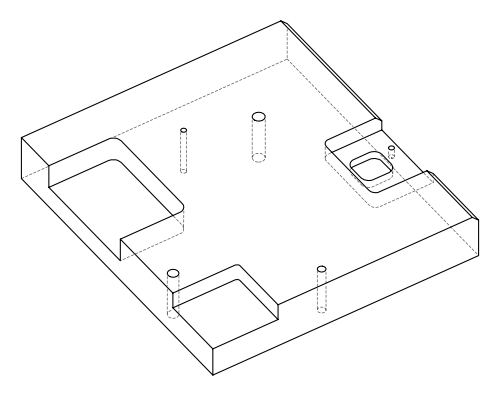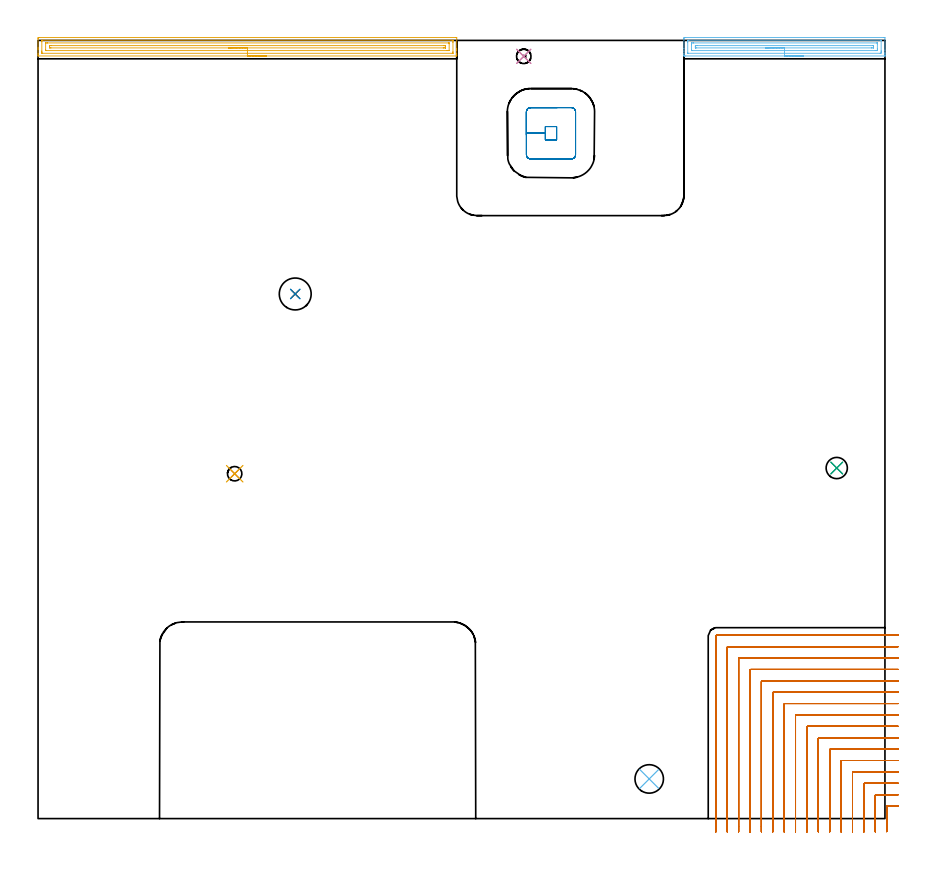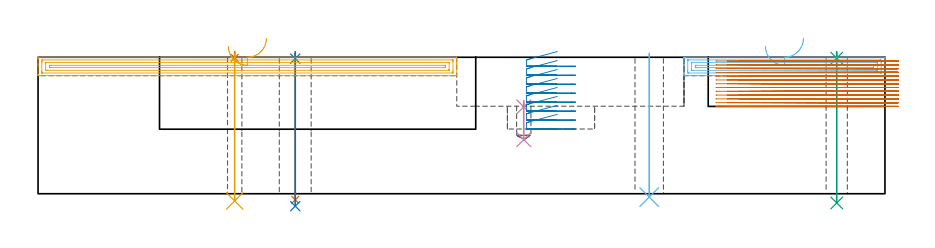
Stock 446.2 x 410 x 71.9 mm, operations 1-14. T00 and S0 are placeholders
(PLAN: 16 operations, 9 tool changes, 112.8 min)
(1 SPOT_DRILL | STEP1HOLE | NXT0321_9005460120000 | 0.03 min | 0 mm3)
(2 SPOT_DRILL_1 | STEP1HOLE_2 | NXT0321_9005460120000 | 0.03 min | 3 mm3)
(3 SPOT_DRILL_2 | STEP1HOLE_3 | NXT0321_9005460120000 | 0.03 min | 1 mm3)
(4 SPOT_DRILL_3 | STEP1POCKET | NXT0321_9005460120000 | 0.03 min | 2788 mm3)
(5 DRILL_THROUGH_HOLE_INTO_CENTER | STEP1HOLE | UGT0301_471 | 0.31 min | 3233 mm3)
(6 INDEXABLE_INSERT_DRILL_THROUGH_HOLE_FROM_SOLID | STEP1HOLE_1 | NXT0302_001 | 0.3 min | 12670 mm3)
(7 DRILL_THROUGH_HOLE_INTO_CENTER_1 | STEP1HOLE_2 | NXT0301_065 | 0.31 min | 4953 mm3)
(8 DRILL_TO_ENLARGE_THROUGH_HOLE | STEP1HOLE_2 | UGT0301_291 | 0.32 min | 10949 mm3)
(9 DRILL_THROUGH_HOLE_INTO_CENTER_2 | STEP1HOLE_3 | UGT0301_223 | 0.32 min | 7049 mm3)
(10 DRILL_BLIND_HOLE_INTO_CENTER | STEP1POCKET | UGT0301_471 | 0.09 min | 747 mm3)
(11 AREA_MILL | FG_CHAMFER_SURFACE | UGT0205_001 | 7.26 min | 10648 mm3)
(12 AREA_MILL_1 | FG_CHAMFER_SURFACE_1 | UGT0205_001 | 3.59 min | 5244 mm3)
(13 MILL_CORNER_NOTCH_RECTANGULAR | CORNER_NOTCH_RECTANGULAR | NXT0201_009 | Follow Part, ap 2, ae 75% | 50.7 min | 242481 mm3)
(14 MILL_RECTANGULAR_POCKET | POCKET_RECTANGULAR_STRAIGHT | UGT0201_094 | Follow Part, ap 5, ae 75% | 3.52 min | 76745 mm3)
(15 MILL_SLOT | SLOT_PARTIAL_RECTANGULAR | UGT0201_094 | Follow Part, ap 5, ae 75% | 13.81 min | 228061 mm3)
(16 MILL_SLOT_1 | SLOT_PARTIAL_RECTANGULAR_1 | UGT0201_094 | Follow Part, ap 5, ae 75% | 32.12 min | 651825 mm3)
(TOOL NXT0321_9005460120000 | NC Spot Drill, 142deg, 12mm, Carbide, Uncoated | D12 PA142 FL30 Z2)
(TOOL UGT0301_471 | Carbide Drill 7.6 mm | D7.6 PA118 FL76 Z2)
(TOOL NXT0302_001 | Index. Insert Drill 15mm [880-D1500L20-05] | D15 PA176 FL75 Z2)
(TOOL NXT0301_065 | Carbide Drill 9.4mm [860.1-0940-075A1-MM 2214] | D9.4 PA140 FL98 Z2)
(TOOL UGT0301_291 | Twist Drill 16.8 mm | D16.8 PA118 FL125 Z2)
(TOOL UGT0301_223 | Twist Drill 11.2 mm | D11.2 PA118 FL90 Z2)
(TOOL UGT0205_001 | Chamfer Mill 20 x 3 x 45 deg. | D20 FL50 Z2)
(TOOL NXT0201_009 | ENDMILL 8mm [2P460-0800-NA 1630] | D8 FL26 Z6)
(TOOL UGT0201_094 | End mill 20 mm | D20 FL38 Z4)
(OP 1 SPOT_DRILL)
G17 G21 G94 G90
T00 M6
G54
G17 G0 G90 X103.6 Y181.7 S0 M3
G43 Z81.9 H0
G94 G81 G98 Z71.573 F250. R74.9
G80
M5
M2
(OP 2 SPOT_DRILL_1)
G17 G21 G94 G90
T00 M6
G54
G17 G0 G90 X135.5 Y276.4 S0 M3
G43 Z81.9 H0
G94 G81 G98 Z71.177 F250. R74.9
G80
M5
M2
(OP 3 SPOT_DRILL_2)
G17 G21 G94 G90
T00 M6
G54
G17 G0 G90 X420.8 Y184.7 S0 M3
G43 Z81.9 H0
G94 G81 G98 Z71.418 F250. R74.9
G80
M5
M2
(OP 4 SPOT_DRILL_3)
G17 G21 G94 G90
T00 M6
G54
G17 G0 G90 X255.9 Y401.6 S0 M3
G43 Z81.9 H0
G94 G81 G98 Z45.769 F250. R49.1
G80
M5
M2
(OP 5 DRILL_THROUGH_HOLE_INTO_CENTER)
G17 G21 G94 G90
T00 M6
G54
G17 G0 G90 X103.6 Y181.7 S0 M3
G43 Z81.9 H0
G94 G73 G98 Z-3.783 F250. Q7.568 R73.9
G80
M5
M2
(OP 6 INDEXABLE_INSERT_DRILL_THROUGH_HOLE_FROM_SOLID)
G17 G21 G94 G90
T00 M6
G54
G17 G0 G90 X322. Y20.9 S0 M3
G43 Z81.9 H1
G94 G81 G98 Z-1.762 F250. R73.9
G80
M5
M2
(OP 7 DRILL_THROUGH_HOLE_INTO_CENTER_1)
G17 G21 G94 G90
T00 M6
G54
G17 G0 G90 X135.5 Y276.4 S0 M3
G43 Z81.9 H1
G94 G73 G98 Z-3.211 F250. Q9.389 R73.9
G80
M5
M2
(OP 8 DRILL_TO_ENLARGE_THROUGH_HOLE)
G17 G21 G94 G90
T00 M6
G54
G17 G0 G90 X135.5 Y276.4 S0 M3
G43 Z81.9 H0
G94 G73 G98 Z-6.547 F250. Q15.689 R73.9
G80
M5
M2
(OP 9 DRILL_THROUGH_HOLE_INTO_CENTER_2)
G17 G21 G94 G90
T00 M6
G54
G17 G0 G90 X420.8 Y184.7 S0 M3
G43 Z81.9 H0
G94 G73 G98 Z-4.865 F250. Q10.966 R73.9
G80
M5
M2
(OP 10 DRILL_BLIND_HOLE_INTO_CENTER)
G17 G21 G94 G90
T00 M6
G54
G17 G0 G90 X255.9 Y401.6 S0 M3
G43 Z81.9 H0
G94 G81 G98 Z28.5 F250. R48.1
G80
M5
M2
(OP 11 AREA_MILL)
G17 G21 G94 G90
T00 M6
G54
G17 G0 G90 X120.3 Y401.8 S1061 M3
G43 Z81.9 H0
G94 G1 X120.262 Z81.028 F250.
X120.148 Z80.163
X119.959 Z79.312
X119.697 Z78.48
X119.363 Z77.674
X118.96 Z76.9
X118.492 Z76.164
X117.96 Z75.472
X117.371 Z74.829
X116.728 Z74.239
X116.036 Z73.708
X115.3 Z73.24
X114.526 Z72.837
X113.72 Z72.503
X112.888 Z72.241
X112.036 Z72.052
X111.172 Z71.938
X110.3 Z71.9
X0.152
X0.01 Y401.806 Z71.893
X0. Y402.103 Z71.596
Y402.527 Z71.172
Y403.126 Z70.569
Y405.188 Z68.51
Y405.769 Z67.926
Y406.359 Z67.336
Y410.764 Z62.933
X0.003 Y411.055 Z62.642
X0.01 Y411.491 Z62.206
X0.152 Y411.495 Z62.203
X0.598 Y411.5 Z62.2
X220.002
X220.449 Y411.495 Z62.203
X220.59 Y411.491 Z62.206
X220.6 Y411.346 Z62.351
Y405.769 Z67.926
Y405.188 Z68.51
Y404.888 Z68.809
Y403.126 Z70.569
Y402.527 Z71.172
Y402.245 Z71.454
Y402.102 Z71.597
X220.59 Y401.806 Z71.893
X220.448 Y401.8 Z71.9
X110.3
Y403.214 Z70.486
X2.381 Y403.215 Z70.485
X2.29 Y403.216 Z70.484
X2.024 Y403.221 Z70.479
X2.01 Y403.307 Z70.393
X2.003 Y403.499 Z70.201
X2.001 Y404.007 Z69.693
X2. Y404.384 Z69.316
X2.001 Y409.293 Z64.407
X2.002 Y409.668 Z64.032
X2.01 Y410.046 Z63.654
X2.014 Y410.08 Z63.62
X2.031 Y410.081 Z63.619
X2.08 Y410.084 Z63.616
X2.181 Y410.085 Z63.615
X2.381 Y410.086 Z63.614
X218.219 Y410.085 Z63.615
X218.31 Y410.084 Z63.616
X218.576 Y410.079 Z63.621
X218.59 Y409.993 Z63.707
X218.597 Y409.801 Z63.899
X218.599 Y409.293 Z64.407
X218.6 Y408.916 Z64.784
X218.599 Y404.007 Z69.693
X218.598 Y403.632 Z70.068
X218.59 Y403.254 Z70.446
X218.586 Y403.22 Z70.48
X218.569 Y403.219 Z70.481
X218.52 Y403.216 Z70.484
X218.419 Y403.215 Z70.485
X218.219 Y403.214 Z70.486
X110.3
Y404.628 Z69.072
X4.428 Y404.629 Z69.071
X4.165 Y404.63 Z69.07
X4.078 Y404.632 Z69.068
X4.017 Y404.635 Z69.065
X4.01 Y404.725 Z68.975
X4.003 Y404.888 Z68.812
X4. Y405.051 Z68.649
X4.001 Y408.574 Z65.126
X4.006 Y408.629 Z65.071
X4.011 Y408.665 Z65.035
X4.035 Y408.667 Z65.033
X4.165 Y408.669 Z65.031
X4.794 Y408.671 Z65.029
X5.057 Y408.672 Z65.028
X216.172 Y408.671 Z65.029
X216.435 Y408.67 Z65.03
X216.522 Y408.668 Z65.032
X216.583 Y408.665 Z65.035
X216.59 Y408.575 Z65.125
X216.597 Y408.412 Z65.288
X216.6 Y408.249 Z65.451
X216.599 Y404.726 Z68.974
X216.594 Y404.671 Z69.029
X216.589 Y404.635 Z69.065
X216.565 Y404.633 Z69.067
X216.435 Y404.631 Z69.069
X215.806 Y404.629 Z69.071
X215.543 Y404.628 Z69.072
X110.3
Y406.043 Z67.657
X6.841
X6.563 Y406.044 Z67.656
X6.114 Y406.048 Z67.652
X6.012 Y406.05 Z67.65
X6. Y406.65 Z67.05
Y407.065 Z66.635
X6.001 Y407.169 Z66.531
X6.003 Y407.221 Z66.479
X6.007 Y407.245 Z66.455
X6.011 Y407.25 Z66.45
X6.022 Y407.253 Z66.447
X6.227 Y407.256 Z66.444
X6.841 Y407.257 Z66.443
X7.118
X213.759
X214.037 Y407.256 Z66.444
X214.486 Y407.252 Z66.448
X214.588 Y407.25 Z66.45
X214.6 Y406.65 Z67.05
Y406.235 Z67.465
X214.599 Y406.131 Z67.569
X214.597 Y406.079 Z67.621
X214.593 Y406.055 Z67.645
X214.589 Y406.05 Z67.65
X214.578 Y406.047 Z67.653
X214.373 Y406.044 Z67.656
X213.759 Y406.043 Z67.657
X213.482
X110.3
X109.428 Z67.695
X108.564 Z67.809
X107.712 Z67.998
X106.88 Z68.26
X106.074 Z68.594
X105.3 Z68.997
X104.564 Z69.466
X103.872 Z69.997
X103.229 Z70.586
X102.64 Z71.229
X102.108 Z71.922
X101.64 Z72.657
X101.237 Z73.431
X100.903 Z74.237
X100.641 Z75.069
X100.452 Z75.921
X100.338 Z76.786
X100.3 Z77.657
G0 Z81.9
M5
M2
(OP 12 AREA_MILL_1)
G17 G21 G94 G90
T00 M6
G54
G17 G0 G90 X403.25 Y401.8 S1061 M3
G43 Z81.9 H0
G94 G1 X403.212 Z81.028 F250.
X403.098 Z80.163
X402.909 Z79.311
X402.647 Z78.479
X402.313 Z77.673
X401.91 Z76.9
X401.441 Z76.164
X400.91 Z75.472
X400.321 Z74.828
X399.678 Z74.239
X398.986 Z73.708
X398.25 Z73.239
X397.476 Z72.836
X396.67 Z72.503
X395.838 Z72.24
X394.986 Z72.051
X394.121 Z71.937
X393.25 Z71.899
X340.93 Y401.801
X340.485 Y401.803 Z71.897
X340.398 Y401.801 Z71.895
X340.374 Z71.893
X340.3 Y401.806 Z71.885
Y402.167 Z71.532
Y402.399 Z71.301
Y403.126 Z70.569
Y404.371 Z69.326
Y405.769 Z67.927
Y410.796 Z62.901
X340.303 Y411.055 Z62.643
X340.31 Y411.492 Z62.206
X340.484 Y411.496 Z62.202
X340.932 Y411.5 Z62.2
X445.568
X446.015 Y411.496 Z62.202
X446.19 Y411.492 Z62.206
X446.2 Y411.314 Z62.384
Y404.888 Z68.807
Y403.49 Z70.207
Y403.126 Z70.569
Y402.399 Z71.301
Y402.167 Z71.532
X446.196 Y401.802 Z71.889
X446.194 Y401.801 Z71.89
X446.017 Y401.8 Z71.9
X393.25 Z71.899
Y403.215 Z70.485
X342.629 Y403.216 Z70.484
X342.342 Y403.221 Z70.479
X342.314 Y403.222 Z70.478
X342.309 Y403.242 Z70.458
X342.303 Y403.278 Z70.422
X342.301 Y403.313 Z70.387
X342.3 Y408.826 Z64.874
X342.303 Y409.293 Z64.407
X342.309 Y409.699 Z64.001
X342.328 Y410.079 Z63.621
X342.72 Y410.084 Z63.616
X342.811 Y410.085 Z63.615
X443.87
X444.158 Y410.08 Z63.62
X444.187 Y410.079 Z63.621
X444.192 Y410.059 Z63.641
X444.197 Y410.023 Z63.677
X444.199 Y409.988 Z63.712
X444.2 Y404.474 Z69.226
X444.197 Y404.007 Z69.693
X444.191 Y403.601 Z70.099
X444.172 Y403.221 Z70.479
X443.78 Y403.216 Z70.484
X443.689 Y403.215 Z70.485
X393.25
Y404.629 Z69.071
X344.509 Y404.63 Z69.07
X344.422 Y404.631 Z69.069
X344.352 Y404.633 Z69.067
X344.314 Y404.636 Z69.064
X344.31 Y404.683 Z69.017
X344.304 Y404.888 Z68.812
X344.301 Y405.093 Z68.607
X344.3 Y407.737 Z65.963
X344.305 Y408.412 Z65.288
X344.308 Y408.61 Z65.09
X344.32 Y408.665 Z65.035
X344.378 Y408.667 Z65.033
X344.509 Y408.669 Z65.031
X345.14 Y408.671 Z65.029
X345.403 Y408.672
X441.991 Y408.671
X442.079 Y408.67 Z65.03
X442.148 Y408.667 Z65.033
X442.186 Y408.665 Z65.035
X442.19 Y408.617 Z65.083
X442.196 Y408.412 Z65.288
X442.199 Y408.207 Z65.493
X442.2 Y405.563 Z68.137
X442.195 Y404.888 Z68.812
X442.192 Y404.69 Z69.01
X442.18 Y404.635 Z69.065
X442.122 Y404.633 Z69.067
X441.991 Y404.631 Z69.069
X441.36 Y404.629 Z69.071
X441.097 Y404.628 Z69.072
X393.25 Y404.629 Z69.071
Y406.043 Z67.657
X346.913 Y406.044 Z67.656
X346.445 Y406.048 Z67.652
X346.346 Y406.05 Z67.65
X346.31 Y406.053 Z67.647
X346.307 Y406.102 Z67.598
X346.304 Y406.211 Z67.489
X346.3 Y406.648 Z67.052
X346.304 Y407.089 Z66.611
X346.307 Y407.199 Z66.501
X346.31 Y407.247 Z66.453
X346.371 Y407.25 Z66.45
X346.579 Y407.254 Z66.446
X347.192 Y407.257 Z66.443
X347.47
X439.586
X440.055 Y407.253 Z66.447
X440.155 Y407.25 Z66.45
X440.19 Y407.247 Z66.453
X440.193 Y407.199 Z66.502
X440.196 Y407.089 Z66.611
X440.2 Y406.652 Z67.048
X440.196 Y406.211 Z67.489
X440.193 Y406.101 Z67.599
X440.19 Y406.053 Z67.647
X440.129 Y406.05 Z67.65
X439.921 Y406.046 Z67.654
X439.308 Y406.043 Z67.657
X439.03
X393.25
X392.378 Z67.695
X391.513 Z67.809
X390.662 Z67.998
X389.83 Z68.26
X389.024 Z68.594
X388.25 Z68.997
X387.514 Z69.465
X386.822 Z69.996
X386.179 Z70.586
X385.589 Z71.229
X385.058 Z71.921
X384.59 Z72.657
X384.187 Z73.431
X383.853 Z74.237
X383.591 Z75.069
X383.402 Z75.92
X383.288 Z76.785
X383.25 Z77.657
G0 Z81.9
M5
M2
(OP 13 MILL_CORNER_NOTCH_RECTANGULAR)
G17 G21 G94 G90
T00 M6
G54
G17 G0 G90 X453.2 Y6.6 S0 M3
G43 Z81.9 H1
Z69.908
G94 G1 X450.2 F250.
X447.494 F500.
G3 X447.1 Y6.206 R0.4
G1 Y-3.897
Y-6.897 F250.
G0 Z81.9
X453.2 Y12.6
Z69.908
G1 X450.2
X441.494 F500.
G3 X441.1 Y12.206 R0.4
G1 Y-4.
Y-7. F250.
G0 Z81.9
X453.2 Y18.6
Z69.908
G1 X450.2
X435.495 F500.
G3 X435.1 Y18.205 R0.4
G1 Y-4.
Y-7. F250.
G0 Z81.9
X453.2 Y24.6
Z69.908
G1 X450.2
X429.495 F500.
G3 X429.1 Y24.205 R0.4
G1 Y-4.
Y-7. F250.
G0 Z81.9
X453.2 Y30.6
Z69.908
G1 X450.2
X423.495 F500.
G3 X423.1 Y30.205 R0.4
G1 Y-4.
Y-7. F250.
G0 Z81.9
X453.2 Y36.6
Z69.908
G1 X450.2
X417.495 F500.
G3 X417.1 Y36.205 R0.4
G1 Y-4.
Y-7. F250.
G0 Z81.9
X453.2 Y42.6
Z69.908
G1 X450.2
X411.495 F500.
G3 X411.1 Y42.205 R0.4
G1 Y-4.
Y-7. F250.
G0 Z81.9
X453.2 Y48.6
Z69.908
G1 X450.2
X405.496 F500.
G3 X405.1 Y48.204 R0.4
G1 Y-4.
Y-7. F250.
G0 Z81.9
X453.2 Y54.6
Z69.908
G1 X450.2
X399.496 F500.
G3 X399.1 Y54.204 R0.4
G1 Y-4.
Y-7. F250.
G0 Z81.9
X453.2 Y60.6
Z69.908
G1 X450.2
X393.496 F500.
G3 X393.1 Y60.204 R0.4
G1 Y-4.
Y-7. F250.
G0 Z81.9
X453.2 Y66.6
Z69.908
G1 X450.2
X387.496 F500.
G3 X387.1 Y66.204 R0.4
G1 Y-4.
Y-7. F250.
G0 Z81.9
X453.2 Y72.6
Z69.908
G1 X450.2
X381.496 F500.
G3 X381.1 Y72.204 R0.4
G1 Y-4.
Y-7. F250.
G0 Z81.9
X453.2 Y78.6
Z69.908
G1 X450.2
X375.497 F500.
G3 X375.1 Y78.203 R0.4
G1 Y-4.
Y-7. F250.
G0 Z81.9
X453.2 Y84.6
Z69.908
G1 X450.2
X369.497 F500.
G3 X369.1 Y84.203 R0.4
G1 Y-4.
Y-7. F250.
G0 Z81.9
X453.2 Y90.6
Z69.908
G1 X450.2
X363.497 F500.
G3 X363.1 Y90.203 R0.4
G1 Y-4.
Y-7. F250.
G0 Z81.9
X453.2 Y96.6
Z69.908
G1 X450.2
X357.497 F500.
G3 X357.1 Y96.203 R0.4
G1 Y-4.
Y-7. F250.
G0 Z81.9
X453.2 Y6.6
Z67.915
G1 X450.2
X447.494 F500.
G3 X447.1 Y6.206 R0.4
G1 Y-3.897
Y-6.897 F250.
G0 Z81.9
X453.2 Y12.6
Z67.915
G1 X450.2
X441.494 F500.
G3 X441.1 Y12.206 R0.4
G1 Y-4.
Y-7. F250.
G0 Z81.9
X453.2 Y18.6
Z67.915
G1 X450.2
X435.495 F500.
G3 X435.1 Y18.205 R0.4
G1 Y-4.
Y-7. F250.
G0 Z81.9
X453.2 Y24.6
Z67.915
G1 X450.2
X429.495 F500.
G3 X429.1 Y24.205 R0.4
G1 Y-4.
Y-7. F250.
G0 Z81.9
X453.2 Y30.6
Z67.915
G1 X450.2
X423.495 F500.
G3 X423.1 Y30.205 R0.4
G1 Y-4.
Y-7. F250.
G0 Z81.9
X453.2 Y36.6
Z67.915
G1 X450.2
X417.495 F500.
G3 X417.1 Y36.205 R0.4
G1 Y-4.
Y-7. F250.
G0 Z81.9
X453.2 Y42.6
Z67.915
G1 X450.2
X411.495 F500.
G3 X411.1 Y42.205 R0.4
G1 Y-4.
Y-7. F250.
G0 Z81.9
X453.2 Y48.6
Z67.915
G1 X450.2
X405.496 F500.
G3 X405.1 Y48.204 R0.4
G1 Y-4.
Y-7. F250.
G0 Z81.9
X453.2 Y54.6
Z67.915
G1 X450.2
X399.496 F500.
G3 X399.1 Y54.204 R0.4
G1 Y-4.
Y-7. F250.
G0 Z81.9
X453.2 Y60.6
Z67.915
G1 X450.2
X393.496 F500.
G3 X393.1 Y60.204 R0.4
G1 Y-4.
Y-7. F250.
G0 Z81.9
X453.2 Y66.6
Z67.915
G1 X450.2
X387.496 F500.
G3 X387.1 Y66.204 R0.4
G1 Y-4.
Y-7. F250.
G0 Z81.9
X453.2 Y72.6
Z67.915
G1 X450.2
X381.496 F500.
G3 X381.1 Y72.204 R0.4
G1 Y-4.
Y-7. F250.
G0 Z81.9
X453.2 Y78.6
Z67.915
G1 X450.2
X375.497 F500.
G3 X375.1 Y78.203 R0.4
G1 Y-4.
Y-7. F250.
G0 Z81.9
X453.2 Y84.6
Z67.915
G1 X450.2
X369.497 F500.
G3 X369.1 Y84.203 R0.4
G1 Y-4.
Y-7. F250.
G0 Z81.9
X453.2 Y90.6
Z67.915
G1 X450.2
X363.497 F500.
G3 X363.1 Y90.203 R0.4
G1 Y-4.
Y-7. F250.
G0 Z81.9
X453.2 Y96.6
Z67.915
G1 X450.2
X357.497 F500.
G3 X357.1 Y96.203 R0.4
G1 Y-4.
Y-7. F250.
G0 Z81.9
X453.2 Y6.6
Z65.923
G1 X450.2
X447.494 F500.
G3 X447.1 Y6.206 R0.4
G1 Y-3.897
Y-6.897 F250.
G0 Z81.9
X453.2 Y12.6
Z65.923
G1 X450.2
X441.494 F500.
G3 X441.1 Y12.206 R0.4
G1 Y-4.
Y-7. F250.
G0 Z81.9
X453.2 Y18.6
Z65.923
G1 X450.2
X435.495 F500.
G3 X435.1 Y18.205 R0.4
G1 Y-4.
Y-7. F250.
G0 Z81.9
X453.2 Y24.6
Z65.923
G1 X450.2
X429.495 F500.
G3 X429.1 Y24.205 R0.4
G1 Y-4.
Y-7. F250.
G0 Z81.9
X453.2 Y30.6
Z65.923
G1 X450.2
X423.495 F500.
G3 X423.1 Y30.205 R0.4
G1 Y-4.
Y-7. F250.
G0 Z81.9
X453.2 Y36.6
Z65.923
G1 X450.2
X417.495 F500.
G3 X417.1 Y36.205 R0.4
G1 Y-4.
Y-7. F250.
G0 Z81.9
X453.2 Y42.6
Z65.923
G1 X450.2
X411.495 F500.
G3 X411.1 Y42.205 R0.4
G1 Y-4.
Y-7. F250.
G0 Z81.9
X453.2 Y48.6
Z65.923
G1 X450.2
X405.496 F500.
G3 X405.1 Y48.204 R0.4
G1 Y-4.
Y-7. F250.
G0 Z81.9
X453.2 Y54.6
Z65.923
G1 X450.2
X399.496 F500.
G3 X399.1 Y54.204 R0.4
G1 Y-4.
Y-7. F250.
G0 Z81.9
X453.2 Y60.6
Z65.923
G1 X450.2
X393.496 F500.
G3 X393.1 Y60.204 R0.4
G1 Y-4.
Y-7. F250.
G0 Z81.9
X453.2 Y66.6
Z65.923
G1 X450.2
X387.496 F500.
G3 X387.1 Y66.204 R0.4
G1 Y-4.
Y-7. F250.
G0 Z81.9
X453.2 Y72.6
Z65.923
G1 X450.2
X381.496 F500.
G3 X381.1 Y72.204 R0.4
G1 Y-4.
Y-7. F250.
G0 Z81.9
X453.2 Y78.6
Z65.923
G1 X450.2
X375.497 F500.
G3 X375.1 Y78.203 R0.4
G1 Y-4.
Y-7. F250.
G0 Z81.9
X453.2 Y84.6
Z65.923
G1 X450.2
X369.497 F500.
G3 X369.1 Y84.203 R0.4
G1 Y-4.
Y-7. F250.
G0 Z81.9
X453.2 Y90.6
Z65.923
G1 X450.2
X363.497 F500.
G3 X363.1 Y90.203 R0.4
G1 Y-4.
Y-7. F250.
G0 Z81.9
X453.2 Y96.6
Z65.923
G1 X450.2
X357.497 F500.
G3 X357.1 Y96.203 R0.4
G1 Y-4.
Y-7. F250.
G0 Z81.9
X453.2 Y6.6
Z63.931
G1 X450.2
X447.494 F500.
G3 X447.1 Y6.206 R0.4
G1 Y-3.897
Y-6.897 F250.
G0 Z81.9
X453.2 Y12.6
Z63.931
G1 X450.2
X441.494 F500.
G3 X441.1 Y12.206 R0.4
G1 Y-4.
Y-7. F250.
G0 Z81.9
X453.2 Y18.6
Z63.931
G1 X450.2
X435.495 F500.
G3 X435.1 Y18.205 R0.4
G1 Y-4.
Y-7. F250.
G0 Z81.9
X453.2 Y24.6
Z63.931
G1 X450.2
X429.495 F500.
G3 X429.1 Y24.205 R0.4
G1 Y-4.
Y-7. F250.
G0 Z81.9
X453.2 Y30.6
Z63.931
G1 X450.2
X423.495 F500.
G3 X423.1 Y30.205 R0.4
G1 Y-4.
Y-7. F250.
G0 Z81.9
X453.2 Y36.6
Z63.931
G1 X450.2
X417.495 F500.
G3 X417.1 Y36.205 R0.4
G1 Y-4.
Y-7. F250.
G0 Z81.9
X453.2 Y42.6
Z63.931
G1 X450.2
X411.495 F500.
G3 X411.1 Y42.205 R0.4
G1 Y-4.
Y-7. F250.
G0 Z81.9
X453.2 Y48.6
Z63.931
G1 X450.2
X405.496 F500.
G3 X405.1 Y48.204 R0.4
G1 Y-4.
Y-7. F250.
G0 Z81.9
X453.2 Y54.6
Z63.931
G1 X450.2
X399.496 F500.
G3 X399.1 Y54.204 R0.4
G1 Y-4.
Y-7. F250.
G0 Z81.9
X453.2 Y60.6
Z63.931
G1 X450.2
X393.496 F500.
G3 X393.1 Y60.204 R0.4
G1 Y-4.
Y-7. F250.
G0 Z81.9
X453.2 Y66.6
Z63.931
G1 X450.2
X387.496 F500.
G3 X387.1 Y66.204 R0.4
G1 Y-4.
Y-7. F250.
G0 Z81.9
X453.2 Y72.6
Z63.931
G1 X450.2
X381.496 F500.
G3 X381.1 Y72.204 R0.4
G1 Y-4.
Y-7. F250.
G0 Z81.9
X453.2 Y78.6
Z63.931
G1 X450.2
X375.497 F500.
G3 X375.1 Y78.203 R0.4
G1 Y-4.
Y-7. F250.
G0 Z81.9
X453.2 Y84.6
Z63.931
G1 X450.2
X369.497 F500.
G3 X369.1 Y84.203 R0.4
G1 Y-4.
Y-7. F250.
G0 Z81.9
X453.2 Y90.6
Z63.931
G1 X450.2
X363.497 F500.
G3 X363.1 Y90.203 R0.4
G1 Y-4.
Y-7. F250.
G0 Z81.9
X453.2 Y96.6
Z63.931
G1 X450.2
X357.497 F500.
G3 X357.1 Y96.203 R0.4
G1 Y-4.
Y-7. F250.
G0 Z81.9
X453.2 Y6.6
Z61.938
G1 X450.2
X447.494 F500.
G3 X447.1 Y6.206 R0.4
G1 Y-3.897
Y-6.897 F250.
G0 Z81.9
X453.2 Y12.6
Z61.938
G1 X450.2
X441.494 F500.
G3 X441.1 Y12.206 R0.4
G1 Y-4.
Y-7. F250.
G0 Z81.9
X453.2 Y18.6
Z61.938
G1 X450.2
X435.495 F500.
G3 X435.1 Y18.205 R0.4
G1 Y-4.
Y-7. F250.
G0 Z81.9
X453.2 Y24.6
Z61.938
G1 X450.2
X429.495 F500.
G3 X429.1 Y24.205 R0.4
G1 Y-4.
Y-7. F250.
G0 Z81.9
X453.2 Y30.6
Z61.938
G1 X450.2
X423.495 F500.
G3 X423.1 Y30.205 R0.4
G1 Y-4.
Y-7. F250.
G0 Z81.9
X453.2 Y36.6
Z61.938
G1 X450.2
X417.495 F500.
G3 X417.1 Y36.205 R0.4
G1 Y-4.
Y-7. F250.
G0 Z81.9
X453.2 Y42.6
Z61.938
G1 X450.2
X411.495 F500.
G3 X411.1 Y42.205 R0.4
G1 Y-4.
Y-7. F250.
G0 Z81.9
X453.2 Y48.6
Z61.938
G1 X450.2
X405.496 F500.
G3 X405.1 Y48.204 R0.4
G1 Y-4.
Y-7. F250.
G0 Z81.9
X453.2 Y54.6
Z61.938
G1 X450.2
X399.496 F500.
G3 X399.1 Y54.204 R0.4
G1 Y-4.
Y-7. F250.
G0 Z81.9
X453.2 Y60.6
Z61.938
G1 X450.2
X393.496 F500.
G3 X393.1 Y60.204 R0.4
G1 Y-4.
Y-7. F250.
G0 Z81.9
X453.2 Y66.6
Z61.938
G1 X450.2
X387.496 F500.
G3 X387.1 Y66.204 R0.4
G1 Y-4.
Y-7. F250.
G0 Z81.9
X453.2 Y72.6
Z61.938
G1 X450.2
X381.496 F500.
G3 X381.1 Y72.204 R0.4
G1 Y-4.
Y-7. F250.
G0 Z81.9
X453.2 Y78.6
Z61.938
G1 X450.2
X375.497 F500.
G3 X375.1 Y78.203 R0.4
G1 Y-4.
Y-7. F250.
G0 Z81.9
X453.2 Y84.6
Z61.938
G1 X450.2
X369.497 F500.
G3 X369.1 Y84.203 R0.4
G1 Y-4.
Y-7. F250.
G0 Z81.9
X453.2 Y90.6
Z61.938
G1 X450.2
X363.497 F500.
G3 X363.1 Y90.203 R0.4
G1 Y-4.
Y-7. F250.
G0 Z81.9
X453.2 Y96.6
Z61.938
G1 X450.2
X357.497 F500.
G3 X357.1 Y96.203 R0.4
G1 Y-4.
Y-7. F250.
G0 Z81.9
X453.2 Y6.6
Z59.946
G1 X450.2
X447.494 F500.
G3 X447.1 Y6.206 R0.4
G1 Y-3.897
Y-6.897 F250.
G0 Z81.9
X453.2 Y12.6
Z59.946
G1 X450.2
X441.494 F500.
G3 X441.1 Y12.206 R0.4
G1 Y-4.
Y-7. F250.
G0 Z81.9
X453.2 Y18.6
Z59.946
G1 X450.2
X435.495 F500.
G3 X435.1 Y18.205 R0.4
G1 Y-4.
Y-7. F250.
G0 Z81.9
X453.2 Y24.6
Z59.946
G1 X450.2
X429.495 F500.
G3 X429.1 Y24.205 R0.4
G1 Y-4.
Y-7. F250.
G0 Z81.9
X453.2 Y30.6
Z59.946
G1 X450.2
X423.495 F500.
G3 X423.1 Y30.205 R0.4
G1 Y-4.
Y-7. F250.
G0 Z81.9
X453.2 Y36.6
Z59.946
G1 X450.2
X417.495 F500.
G3 X417.1 Y36.205 R0.4
G1 Y-4.
Y-7. F250.
G0 Z81.9
X453.2 Y42.6
Z59.946
G1 X450.2
X411.495 F500.
G3 X411.1 Y42.205 R0.4
G1 Y-4.
Y-7. F250.
G0 Z81.9
X453.2 Y48.6
Z59.946
G1 X450.2
X405.496 F500.
G3 X405.1 Y48.204 R0.4
G1 Y-4.
Y-7. F250.
G0 Z81.9
X453.2 Y54.6
Z59.946
G1 X450.2
X399.496 F500.
G3 X399.1 Y54.204 R0.4
G1 Y-4.
Y-7. F250.
G0 Z81.9
X453.2 Y60.6
Z59.946
G1 X450.2
X393.496 F500.
G3 X393.1 Y60.204 R0.4
G1 Y-4.
Y-7. F250.
G0 Z81.9
X453.2 Y66.6
Z59.946
G1 X450.2
X387.496 F500.
G3 X387.1 Y66.204 R0.4
G1 Y-4.
Y-7. F250.
G0 Z81.9
X453.2 Y72.6
Z59.946
G1 X450.2
X381.496 F500.
G3 X381.1 Y72.204 R0.4
G1 Y-4.
Y-7. F250.
G0 Z81.9
X453.2 Y78.6
Z59.946
G1 X450.2
X375.497 F500.
G3 X375.1 Y78.203 R0.4
G1 Y-4.
Y-7. F250.
G0 Z81.9
X453.2 Y84.6
Z59.946
G1 X450.2
X369.497 F500.
G3 X369.1 Y84.203 R0.4
G1 Y-4.
Y-7. F250.
G0 Z81.9
X453.2 Y90.6
Z59.946
G1 X450.2
X363.497 F500.
G3 X363.1 Y90.203 R0.4
G1 Y-4.
Y-7. F250.
G0 Z81.9
X453.2 Y96.6
Z59.946
G1 X450.2
X357.497 F500.
G3 X357.1 Y96.203 R0.4
G1 Y-4.
Y-7. F250.
G0 Z81.9
X453.2 Y6.6
Z57.954
G1 X450.2
X447.494 F500.
G3 X447.1 Y6.206 R0.4
G1 Y-3.897
Y-6.897 F250.
G0 Z81.9
X453.2 Y12.6
Z57.954
G1 X450.2
X441.494 F500.
G3 X441.1 Y12.206 R0.4
G1 Y-4.
Y-7. F250.
G0 Z81.9
X453.2 Y18.6
Z57.954
G1 X450.2
X435.495 F500.
G3 X435.1 Y18.205 R0.4
G1 Y-4.
Y-7. F250.
G0 Z81.9
X453.2 Y24.6
Z57.954
G1 X450.2
X429.495 F500.
G3 X429.1 Y24.205 R0.4
G1 Y-4.
Y-7. F250.
G0 Z81.9
X453.2 Y30.6
Z57.954
G1 X450.2
X423.495 F500.
G3 X423.1 Y30.205 R0.4
G1 Y-4.
Y-7. F250.
G0 Z81.9
X453.2 Y36.6
Z57.954
G1 X450.2
X417.495 F500.
G3 X417.1 Y36.205 R0.4
G1 Y-4.
Y-7. F250.
G0 Z81.9
X453.2 Y42.6
Z57.954
G1 X450.2
X411.495 F500.
G3 X411.1 Y42.205 R0.4
G1 Y-4.
Y-7. F250.
G0 Z81.9
X453.2 Y48.6
Z57.954
G1 X450.2
X405.496 F500.
G3 X405.1 Y48.204 R0.4
G1 Y-4.
Y-7. F250.
G0 Z81.9
X453.2 Y54.6
Z57.954
G1 X450.2
X399.496 F500.
G3 X399.1 Y54.204 R0.4
G1 Y-4.
Y-7. F250.
G0 Z81.9
X453.2 Y60.6
Z57.954
G1 X450.2
X393.496 F500.
G3 X393.1 Y60.204 R0.4
G1 Y-4.
Y-7. F250.
G0 Z81.9
X453.2 Y66.6
Z57.954
G1 X450.2
X387.496 F500.
G3 X387.1 Y66.204 R0.4
G1 Y-4.
Y-7. F250.
G0 Z81.9
X453.2 Y72.6
Z57.954
G1 X450.2
X381.496 F500.
G3 X381.1 Y72.204 R0.4
G1 Y-4.
Y-7. F250.
G0 Z81.9
X453.2 Y78.6
Z57.954
G1 X450.2
X375.497 F500.
G3 X375.1 Y78.203 R0.4
G1 Y-4.
Y-7. F250.
G0 Z81.9
X453.2 Y84.6
Z57.954
G1 X450.2
X369.497 F500.
G3 X369.1 Y84.203 R0.4
G1 Y-4.
Y-7. F250.
G0 Z81.9
X453.2 Y90.6
Z57.954
G1 X450.2
X363.497 F500.
G3 X363.1 Y90.203 R0.4
G1 Y-4.
Y-7. F250.
G0 Z81.9
X453.2 Y96.6
Z57.954
G1 X450.2
X357.497 F500.
G3 X357.1 Y96.203 R0.4
G1 Y-4.
Y-7. F250.
G0 Z81.9
X453.2 Y6.6
Z55.962
G1 X450.2
X447.494 F500.
G3 X447.1 Y6.206 R0.4
G1 Y-3.897
Y-6.897 F250.
G0 Z81.9
X453.2 Y12.6
Z55.962
G1 X450.2
X441.494 F500.
G3 X441.1 Y12.206 R0.4
G1 Y-4.
Y-7. F250.
G0 Z81.9
X453.2 Y18.6
Z55.962
G1 X450.2
X435.495 F500.
G3 X435.1 Y18.205 R0.4
G1 Y-4.
Y-7. F250.
G0 Z81.9
X453.2 Y24.6
Z55.962
G1 X450.2
X429.495 F500.
G3 X429.1 Y24.205 R0.4
G1 Y-4.
Y-7. F250.
G0 Z81.9
X453.2 Y30.6
Z55.962
G1 X450.2
X423.495 F500.
G3 X423.1 Y30.205 R0.4
G1 Y-4.
Y-7. F250.
G0 Z81.9
X453.2 Y36.6
Z55.962
G1 X450.2
X417.495 F500.
G3 X417.1 Y36.205 R0.4
G1 Y-4.
Y-7. F250.
G0 Z81.9
X453.2 Y42.6
Z55.962
G1 X450.2
X411.495 F500.
G3 X411.1 Y42.205 R0.4
G1 Y-4.
Y-7. F250.
G0 Z81.9
X453.2 Y48.6
Z55.962
G1 X450.2
X405.496 F500.
G3 X405.1 Y48.204 R0.4
G1 Y-4.
Y-7. F250.
G0 Z81.9
X453.2 Y54.6
Z55.962
G1 X450.2
X399.496 F500.
G3 X399.1 Y54.204 R0.4
G1 Y-4.
Y-7. F250.
G0 Z81.9
X453.2 Y60.6
Z55.962
G1 X450.2
X393.496 F500.
G3 X393.1 Y60.204 R0.4
G1 Y-4.
Y-7. F250.
G0 Z81.9
X453.2 Y66.6
Z55.962
G1 X450.2
X387.496 F500.
G3 X387.1 Y66.204 R0.4
G1 Y-4.
Y-7. F250.
G0 Z81.9
X453.2 Y72.6
Z55.962
G1 X450.2
X381.496 F500.
G3 X381.1 Y72.204 R0.4
G1 Y-4.
Y-7. F250.
G0 Z81.9
X453.2 Y78.6
Z55.962
G1 X450.2
X375.497 F500.
G3 X375.1 Y78.203 R0.4
G1 Y-4.
Y-7. F250.
G0 Z81.9
X453.2 Y84.6
Z55.962
G1 X450.2
X369.497 F500.
G3 X369.1 Y84.203 R0.4
G1 Y-4.
Y-7. F250.
G0 Z81.9
X453.2 Y90.6
Z55.962
G1 X450.2
X363.497 F500.
G3 X363.1 Y90.203 R0.4
G1 Y-4.
Y-7. F250.
G0 Z81.9
X453.2 Y96.6
Z55.962
G1 X450.2
X357.497 F500.
G3 X357.1 Y96.203 R0.4
G1 Y-4.
Y-7. F250.
G0 Z81.9
X453.2 Y6.6
Z53.969
G1 X450.2
X447.494 F500.
G3 X447.1 Y6.206 R0.4
G1 Y-3.897
Y-6.897 F250.
G0 Z81.9
X453.2 Y12.6
Z53.969
G1 X450.2
X441.494 F500.
G3 X441.1 Y12.206 R0.4
G1 Y-4.
Y-7. F250.
G0 Z81.9
X453.2 Y18.6
Z53.969
G1 X450.2
X435.495 F500.
G3 X435.1 Y18.205 R0.4
G1 Y-4.
Y-7. F250.
G0 Z81.9
X453.2 Y24.6
Z53.969
G1 X450.2
X429.495 F500.
G3 X429.1 Y24.205 R0.4
G1 Y-4.
Y-7. F250.
G0 Z81.9
X453.2 Y30.6
Z53.969
G1 X450.2
X423.495 F500.
G3 X423.1 Y30.205 R0.4
G1 Y-4.
Y-7. F250.
G0 Z81.9
X453.2 Y36.6
Z53.969
G1 X450.2
X417.495 F500.
G3 X417.1 Y36.205 R0.4
G1 Y-4.
Y-7. F250.
G0 Z81.9
X453.2 Y42.6
Z53.969
G1 X450.2
X411.495 F500.
G3 X411.1 Y42.205 R0.4
G1 Y-4.
Y-7. F250.
G0 Z81.9
X453.2 Y48.6
Z53.969
G1 X450.2
X405.496 F500.
G3 X405.1 Y48.204 R0.4
G1 Y-4.
Y-7. F250.
G0 Z81.9
X453.2 Y54.6
Z53.969
G1 X450.2
X399.496 F500.
G3 X399.1 Y54.204 R0.4
G1 Y-4.
Y-7. F250.
G0 Z81.9
X453.2 Y60.6
Z53.969
G1 X450.2
X393.496 F500.
G3 X393.1 Y60.204 R0.4
G1 Y-4.
Y-7. F250.
G0 Z81.9
X453.2 Y66.6
Z53.969
G1 X450.2
X387.496 F500.
G3 X387.1 Y66.204 R0.4
G1 Y-4.
Y-7. F250.
G0 Z81.9
X453.2 Y72.6
Z53.969
G1 X450.2
X381.496 F500.
G3 X381.1 Y72.204 R0.4
G1 Y-4.
Y-7. F250.
G0 Z81.9
X453.2 Y78.6
Z53.969
G1 X450.2
X375.497 F500.
G3 X375.1 Y78.203 R0.4
G1 Y-4.
Y-7. F250.
G0 Z81.9
X453.2 Y84.6
Z53.969
G1 X450.2
X369.497 F500.
G3 X369.1 Y84.203 R0.4
G1 Y-4.
Y-7. F250.
G0 Z81.9
X453.2 Y90.6
Z53.969
G1 X450.2
X363.497 F500.
G3 X363.1 Y90.203 R0.4
G1 Y-4.
Y-7. F250.
G0 Z81.9
X453.2 Y96.6
Z53.969
G1 X450.2
X357.497 F500.
G3 X357.1 Y96.203 R0.4
G1 Y-4.
Y-7. F250.
G0 Z81.9
X453.2 Y6.6
Z51.977
G1 X450.2
X447.494 F500.
G3 X447.1 Y6.206 R0.4
G1 Y-3.897
Y-6.897 F250.
G0 Z81.9
X453.2 Y12.6
Z51.977
G1 X450.2
X441.494 F500.
G3 X441.1 Y12.206 R0.4
G1 Y-4.
Y-7. F250.
G0 Z81.9
X453.2 Y18.6
Z51.977
G1 X450.2
X435.495 F500.
G3 X435.1 Y18.205 R0.4
G1 Y-4.
Y-7. F250.
G0 Z81.9
X453.2 Y24.6
Z51.977
G1 X450.2
X429.495 F500.
G3 X429.1 Y24.205 R0.4
G1 Y-4.
Y-7. F250.
G0 Z81.9
X453.2 Y30.6
Z51.977
G1 X450.2
X423.495 F500.
G3 X423.1 Y30.205 R0.4
G1 Y-4.
Y-7. F250.
G0 Z81.9
X453.2 Y36.6
Z51.977
G1 X450.2
X417.495 F500.
G3 X417.1 Y36.205 R0.4
G1 Y-4.
Y-7. F250.
G0 Z81.9
X453.2 Y42.6
Z51.977
G1 X450.2
X411.495 F500.
G3 X411.1 Y42.205 R0.4
G1 Y-4.
Y-7. F250.
G0 Z81.9
X453.2 Y48.6
Z51.977
G1 X450.2
X405.496 F500.
G3 X405.1 Y48.204 R0.4
G1 Y-4.
Y-7. F250.
G0 Z81.9
X453.2 Y54.6
Z51.977
G1 X450.2
X399.496 F500.
G3 X399.1 Y54.204 R0.4
G1 Y-4.
Y-7. F250.
G0 Z81.9
X453.2 Y60.6
Z51.977
G1 X450.2
X393.496 F500.
G3 X393.1 Y60.204 R0.4
G1 Y-4.
Y-7. F250.
G0 Z81.9
X453.2 Y66.6
Z51.977
G1 X450.2
X387.496 F500.
G3 X387.1 Y66.204 R0.4
G1 Y-4.
Y-7. F250.
G0 Z81.9
X453.2 Y72.6
Z51.977
G1 X450.2
X381.496 F500.
G3 X381.1 Y72.204 R0.4
G1 Y-4.
Y-7. F250.
G0 Z81.9
X453.2 Y78.6
Z51.977
G1 X450.2
X375.497 F500.
G3 X375.1 Y78.203 R0.4
G1 Y-4.
Y-7. F250.
G0 Z81.9
X453.2 Y84.6
Z51.977
G1 X450.2
X369.497 F500.
G3 X369.1 Y84.203 R0.4
G1 Y-4.
Y-7. F250.
G0 Z81.9
X453.2 Y90.6
Z51.977
G1 X450.2
X363.497 F500.
G3 X363.1 Y90.203 R0.4
G1 Y-4.
Y-7. F250.
G0 Z81.9
X453.2 Y96.6
Z51.977
G1 X450.2
X357.497 F500.
G3 X357.1 Y96.203 R0.4
G1 Y-4.
Y-7. F250.
G0 Z81.9
X453.2 Y6.6
Z49.985
G1 X450.2
X447.494 F500.
G3 X447.1 Y6.206 R0.4
G1 Y-3.897
Y-6.897 F250.
G0 Z81.9
X453.2 Y12.6
Z49.985
G1 X450.2
X441.494 F500.
G3 X441.1 Y12.206 R0.4
G1 Y-4.
Y-7. F250.
G0 Z81.9
X453.2 Y18.6
Z49.985
G1 X450.2
X435.495 F500.
G3 X435.1 Y18.205 R0.4
G1 Y-4.
Y-7. F250.
G0 Z81.9
X453.2 Y24.6
Z49.985
G1 X450.2
X429.495 F500.
G3 X429.1 Y24.205 R0.4
G1 Y-4.
Y-7. F250.
G0 Z81.9
X453.2 Y30.6
Z49.985
G1 X450.2
X423.495 F500.
G3 X423.1 Y30.205 R0.4
G1 Y-4.
Y-7. F250.
G0 Z81.9
X453.2 Y36.6
Z49.985
G1 X450.2
X417.495 F500.
G3 X417.1 Y36.205 R0.4
G1 Y-4.
Y-7. F250.
G0 Z81.9
X453.2 Y42.6
Z49.985
G1 X450.2
X411.495 F500.
G3 X411.1 Y42.205 R0.4
G1 Y-4.
Y-7. F250.
G0 Z81.9
X453.2 Y48.6
Z49.985
G1 X450.2
X405.496 F500.
G3 X405.1 Y48.204 R0.4
G1 Y-4.
Y-7. F250.
G0 Z81.9
X453.2 Y54.6
Z49.985
G1 X450.2
X399.496 F500.
G3 X399.1 Y54.204 R0.4
G1 Y-4.
Y-7. F250.
G0 Z81.9
X453.2 Y60.6
Z49.985
G1 X450.2
X393.496 F500.
G3 X393.1 Y60.204 R0.4
G1 Y-4.
Y-7. F250.
G0 Z81.9
X453.2 Y66.6
Z49.985
G1 X450.2
X387.496 F500.
G3 X387.1 Y66.204 R0.4
G1 Y-4.
Y-7. F250.
G0 Z81.9
X453.2 Y72.6
Z49.985
G1 X450.2
X381.496 F500.
G3 X381.1 Y72.204 R0.4
G1 Y-4.
Y-7. F250.
G0 Z81.9
X453.2 Y78.6
Z49.985
G1 X450.2
X375.497 F500.
G3 X375.1 Y78.203 R0.4
G1 Y-4.
Y-7. F250.
G0 Z81.9
X453.2 Y84.6
Z49.985
G1 X450.2
X369.497 F500.
G3 X369.1 Y84.203 R0.4
G1 Y-4.
Y-7. F250.
G0 Z81.9
X453.2 Y90.6
Z49.985
G1 X450.2
X363.497 F500.
G3 X363.1 Y90.203 R0.4
G1 Y-4.
Y-7. F250.
G0 Z81.9
X453.2 Y96.6
Z49.985
G1 X450.2
X357.497 F500.
G3 X357.1 Y96.203 R0.4
G1 Y-4.
Y-7. F250.
G0 Z81.9
X453.2 Y6.6
Z47.992
G1 X450.2
X447.494 F500.
G3 X447.1 Y6.206 R0.4
G1 Y-3.897
Y-6.897 F250.
G0 Z81.9
X453.2 Y12.6
Z47.992
G1 X450.2
X441.494 F500.
G3 X441.1 Y12.206 R0.4
G1 Y-4.
Y-7. F250.
G0 Z81.9
X453.2 Y18.6
Z47.992
G1 X450.2
X435.495 F500.
G3 X435.1 Y18.205 R0.4
G1 Y-4.
Y-7. F250.
G0 Z81.9
X453.2 Y24.6
Z47.992
G1 X450.2
X429.495 F500.
G3 X429.1 Y24.205 R0.4
G1 Y-4.
Y-7. F250.
G0 Z81.9
X453.2 Y30.6
Z47.992
G1 X450.2
X423.495 F500.
G3 X423.1 Y30.205 R0.4
G1 Y-4.
Y-7. F250.
G0 Z81.9
X453.2 Y36.6
Z47.992
G1 X450.2
X417.495 F500.
G3 X417.1 Y36.205 R0.4
G1 Y-4.
Y-7. F250.
G0 Z81.9
X453.2 Y42.6
Z47.992
G1 X450.2
X411.495 F500.
G3 X411.1 Y42.205 R0.4
G1 Y-4.
Y-7. F250.
G0 Z81.9
X453.2 Y48.6
Z47.992
G1 X450.2
X405.496 F500.
G3 X405.1 Y48.204 R0.4
G1 Y-4.
Y-7. F250.
G0 Z81.9
X453.2 Y54.6
Z47.992
G1 X450.2
X399.496 F500.
G3 X399.1 Y54.204 R0.4
G1 Y-4.
Y-7. F250.
G0 Z81.9
X453.2 Y60.6
Z47.992
G1 X450.2
X393.496 F500.
G3 X393.1 Y60.204 R0.4
G1 Y-4.
Y-7. F250.
G0 Z81.9
X453.2 Y66.6
Z47.992
G1 X450.2
X387.496 F500.
G3 X387.1 Y66.204 R0.4
G1 Y-4.
Y-7. F250.
G0 Z81.9
X453.2 Y72.6
Z47.992
G1 X450.2
X381.496 F500.
G3 X381.1 Y72.204 R0.4
G1 Y-4.
Y-7. F250.
G0 Z81.9
X453.2 Y78.6
Z47.992
G1 X450.2
X375.497 F500.
G3 X375.1 Y78.203 R0.4
G1 Y-4.
Y-7. F250.
G0 Z81.9
X453.2 Y84.6
Z47.992
G1 X450.2
X369.497 F500.
G3 X369.1 Y84.203 R0.4
G1 Y-4.
Y-7. F250.
G0 Z81.9
X453.2 Y90.6
Z47.992
G1 X450.2
X363.497 F500.
G3 X363.1 Y90.203 R0.4
G1 Y-4.
Y-7. F250.
G0 Z81.9
X453.2 Y96.6
Z47.992
G1 X450.2
X357.497 F500.
G3 X357.1 Y96.203 R0.4
G1 Y-4.
Y-7. F250.
G0 Z81.9
X453.2 Y6.6
Z46.
G1 X450.2
X447.494 F500.
G3 X447.1 Y6.206 R0.4
G1 Y-3.897
Y-6.897 F250.
G0 Z81.9
X453.2 Y12.6
Z46.
G1 X450.2
X441.494 F500.
G3 X441.1 Y12.206 R0.4
G1 Y-4.
Y-7. F250.
G0 Z81.9
X453.2 Y18.6
Z46.
G1 X450.2
X435.495 F500.
G3 X435.1 Y18.205 R0.4
G1 Y-4.
Y-7. F250.
G0 Z81.9
X453.2 Y24.6
Z46.
G1 X450.2
X429.495 F500.
G3 X429.1 Y24.205 R0.4
G1 Y-4.
Y-7. F250.
G0 Z81.9
X453.2 Y30.6
Z46.
G1 X450.2
X423.495 F500.
G3 X423.1 Y30.205 R0.4
G1 Y-4.
Y-7. F250.
G0 Z81.9
X453.2 Y36.6
Z46.
G1 X450.2
X417.495 F500.
G3 X417.1 Y36.205 R0.4
G1 Y-4.
Y-7. F250.
G0 Z81.9
X453.2 Y42.6
Z46.
G1 X450.2
X411.495 F500.
G3 X411.1 Y42.205 R0.4
G1 Y-4.
Y-7. F250.
G0 Z81.9
X453.2 Y48.6
Z46.
G1 X450.2
X405.496 F500.
G3 X405.1 Y48.204 R0.4
G1 Y-4.
Y-7. F250.
G0 Z81.9
X453.2 Y54.6
Z46.
G1 X450.2
X399.496 F500.
G3 X399.1 Y54.204 R0.4
G1 Y-4.
Y-7. F250.
G0 Z81.9
X453.2 Y60.6
Z46.
G1 X450.2
X393.496 F500.
G3 X393.1 Y60.204 R0.4
G1 Y-4.
Y-7. F250.
G0 Z81.9
X453.2 Y66.6
Z46.
G1 X450.2
X387.496 F500.
G3 X387.1 Y66.204 R0.4
G1 Y-4.
Y-7. F250.
G0 Z81.9
X453.2 Y72.6
Z46.
G1 X450.2
X381.496 F500.
G3 X381.1 Y72.204 R0.4
G1 Y-4.
Y-7. F250.
G0 Z81.9
X453.2 Y78.6
Z46.
G1 X450.2
X375.497 F500.
G3 X375.1 Y78.203 R0.4
G1 Y-4.
Y-7. F250.
G0 Z81.9
X453.2 Y84.6
Z46.
G1 X450.2
X369.497 F500.
G3 X369.1 Y84.203 R0.4
G1 Y-4.
Y-7. F250.
G0 Z81.9
X453.2 Y90.6
Z46.
G1 X450.2
X363.497 F500.
G3 X363.1 Y90.203 R0.4
G1 Y-4.
Y-7. F250.
G0 Z81.9
X453.2 Y96.6
Z46.
G1 X450.2
X357.497 F500.
G3 X357.1 Y96.203 R0.4
G1 Y-4.
Y-7. F250.
G0 Z81.9
M5
M2
(OP 14 MILL_RECTANGULAR_POCKET)
G17 G21 G94 G90
T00 M6
G54
G17 G0 G90 X273.571 Y374.6 S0 M3
G43 Z81.9 H0
Z74.9
G94 G1 X259.352 Z71.09 F250.
X258.961 Y374.538 Z70.984
X258.588 Y374.408 Z70.878
X258.244 Y374.213 Z70.772
X257.941 Y373.959 Z70.666
X257.687 Y373.656 Z70.56
X257.492 Y373.312 Z70.454
X257.362 Y372.939 Z70.348
X257.3 Y372.548 Z70.243
Y361.1 Z67.175
X267.3
Y357.6 F500.
X273.2
Y364.6
X267.3
Y361.1
X257.3
Y349.8
G3 X259.5 Y347.6 R2.2
G1 X281.
G3 X283.2 Y349.8 R2.2
G1 Y372.4
G3 X281. Y374.6 R2.2
G1 X259.5
G3 X257.3 Y372.4 R2.2
G1 Y361.1
Y360.1
G0 X273.571 Y374.6 Z70.175
G1 X259.352 Z66.365 F250.
X258.961 Y374.538 Z66.259
X258.588 Y374.408 Z66.153
X258.244 Y374.213 Z66.047
X257.941 Y373.959 Z65.941
X257.687 Y373.656 Z65.835
X257.492 Y373.312 Z65.729
X257.362 Y372.939 Z65.623
X257.3 Y372.548 Z65.518
Y361.1 Z62.45
X267.3
Y357.6 F500.
X273.2
Y364.6
X267.3
Y361.1
X257.3
Y349.8
G3 X259.5 Y347.6 R2.2
G1 X281.
G3 X283.2 Y349.8 R2.2
G1 Y372.4
G3 X281. Y374.6 R2.2
G1 X259.5
G3 X257.3 Y372.4 R2.2
G1 Y361.1
Y360.1
G0 X273.571 Y374.6 Z65.45
G1 X259.352 Z61.64 F250.
X258.961 Y374.538 Z61.534
X258.588 Y374.408 Z61.428
X258.244 Y374.213 Z61.322
X257.941 Y373.959 Z61.216
X257.687 Y373.656 Z61.11
X257.492 Y373.312 Z61.004
X257.362 Y372.939 Z60.898
X257.3 Y372.548 Z60.793
Y361.1 Z57.725
X267.3
Y357.6 F500.
X273.2
Y364.6
X267.3
Y361.1
X257.3
Y349.8
G3 X259.5 Y347.6 R2.2
G1 X281.
G3 X283.2 Y349.8 R2.2
G1 Y372.4
G3 X281. Y374.6 R2.2
G1 X259.5
G3 X257.3 Y372.4 R2.2
G1 Y361.1
Y360.1
G0 X273.571 Y374.6 Z60.725
G1 X259.352 Z56.915 F250.
X258.961 Y374.538 Z56.809
X258.588 Y374.408 Z56.703
X258.244 Y374.213 Z56.597
X257.941 Y373.959 Z56.491
X257.687 Y373.656 Z56.385
X257.492 Y373.312 Z56.279
X257.362 Y372.939 Z56.173
X257.3 Y372.548 Z56.068
Y361.1 Z53.
X267.3
Y357.6 F500.
X273.2
Y364.6
X267.3
Y361.1
X257.3
Y349.8
G3 X259.5 Y347.6 R2.2
G1 X281.
G3 X283.2 Y349.8 R2.2
G1 Y372.4
G3 X281. Y374.6 R2.2
G1 X259.5
G3 X257.3 Y372.4 R2.2
G1 Y361.1
Y360.1
G0 X273.571 Y374.6 Z56.
G1 X259.352 Z52.19 F250.
X258.961 Y374.538 Z52.084
X258.588 Y374.408 Z51.978
X258.244 Y374.213 Z51.872
X257.941 Y373.959 Z51.766
X257.687 Y373.656 Z51.66
X257.492 Y373.312 Z51.554
X257.362 Y372.939 Z51.448
X257.3 Y372.548 Z51.343
Y361.1 Z48.275
X267.3
Y357.6 F500.
X273.2
Y364.6
X267.3
Y361.1
X257.3
Y349.8
G3 X259.5 Y347.6 R2.2
G1 X281.
G3 X283.2 Y349.8 R2.2
G1 Y372.4
G3 X281. Y374.6 R2.2
G1 X259.5
G3 X257.3 Y372.4 R2.2
G1 Y361.1
Y360.1
G0 X273.571 Y374.6 Z51.275
G1 X259.352 Z47.465 F250.
X258.961 Y374.538 Z47.359
X258.588 Y374.408 Z47.253
X258.244 Y374.213 Z47.147
X257.941 Y373.959 Z47.041
X257.687 Y373.656 Z46.935
X257.492 Y373.312 Z46.829
X257.362 Y372.939 Z46.723
X257.3 Y372.548 Z46.618
Y361.1 Z43.55
X267.3
Y357.6 F500.
X273.2
Y364.6
X267.3
Y361.1
X257.3
Y349.8
G3 X259.5 Y347.6 R2.2
G1 X281.
G3 X283.2 Y349.8 R2.2
G1 Y372.4
G3 X281. Y374.6 R2.2
G1 X259.5
G3 X257.3 Y372.4 R2.2
G1 Y361.1
Y360.1
G0 X273.571 Y374.6 Z46.55
G1 X259.352 Z42.74 F250.
X258.961 Y374.538 Z42.634
X258.588 Y374.408 Z42.528
X258.244 Y374.213 Z42.422
X257.941 Y373.959 Z42.316
X257.687 Y373.656 Z42.21
X257.492 Y373.312 Z42.104
X257.362 Y372.939 Z41.998
X257.3 Y372.548 Z41.893
Y361.1 Z38.825
X267.3
Y357.6 F500.
X273.2
Y364.6
X267.3
Y361.1
X257.3
Y349.8
G3 X259.5 Y347.6 R2.2
G1 X281.
G3 X283.2 Y349.8 R2.2
G1 Y372.4
G3 X281. Y374.6 R2.2
G1 X259.5
G3 X257.3 Y372.4 R2.2
G1 Y361.1
Y360.1
G0 X273.571 Y374.6 Z41.825
G1 X259.352 Z38.015 F250.
X258.961 Y374.538 Z37.909
X258.588 Y374.408 Z37.803
X258.244 Y374.213 Z37.697
X257.941 Y373.959 Z37.591
X257.687 Y373.656 Z37.485
X257.492 Y373.312 Z37.379
X257.362 Y372.939 Z37.274
X257.3 Y372.548 Z37.168
Y361.1 Z34.1
X267.3
Y357.6 F500.
X273.2
Y364.6
X267.3
Y361.1
X257.3
Y349.8
G3 X259.5 Y347.6 R2.2
G1 X281.
G3 X283.2 Y349.8 R2.2
G1 Y372.4
G3 X281. Y374.6 R2.2
G1 X259.5
G3 X257.3 Y372.4 R2.2
G1 Y361.1
Y360.1
G0 Z81.9
M5
M2
